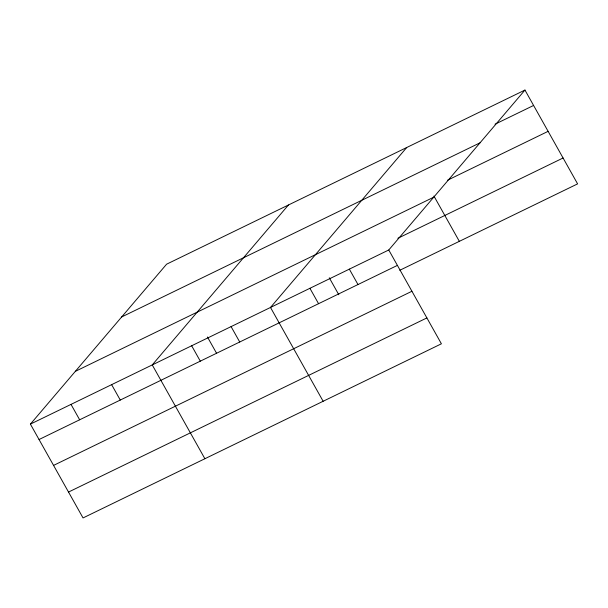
<?xml version="1.0" encoding="UTF-8"?>
<svg xmlns="http://www.w3.org/2000/svg" width="608" height="608" viewBox="0 0 608 608"><rect width="100%" height="100%" fill="white"/><g stroke="black" fill="none" stroke-linecap="round" stroke-linejoin="round"><path stroke-width="0.91" d="M524.955 90.06L388.763 249.987L441.408 343.801L83.045 517.94L30.4 424.126L166.592 264.199L524.955 90.06L577.6 183.874L399.79 270.279M288.435 204.995L152.243 364.914L204.888 458.728M406.699 147.531L270.499 307.45L323.144 401.265M495.018 124.207L533.596 105.458M121.646 316.973L480.008 142.834M447.473 180.242L548.12 131.336M75.346 371.351L433.709 197.212M397.852 238.29L563.076 157.996M30.4 424.126L388.763 249.987M39.041 439.523L397.404 265.384M53.565 465.401L411.928 291.262M68.522 492.062L426.884 317.923M433.937 196.072L459.344 241.338M349.342 269.139L357.983 284.536M329.285 277.78L338.816 294.766M309.92 288.298L318.562 303.696M231.086 326.61L239.727 342.008M207.442 336.992L216.516 353.164M191.664 345.762L200.306 361.16M111.629 384.651L120.27 400.049M71.014 404.388L79.656 419.786"/></g></svg>
